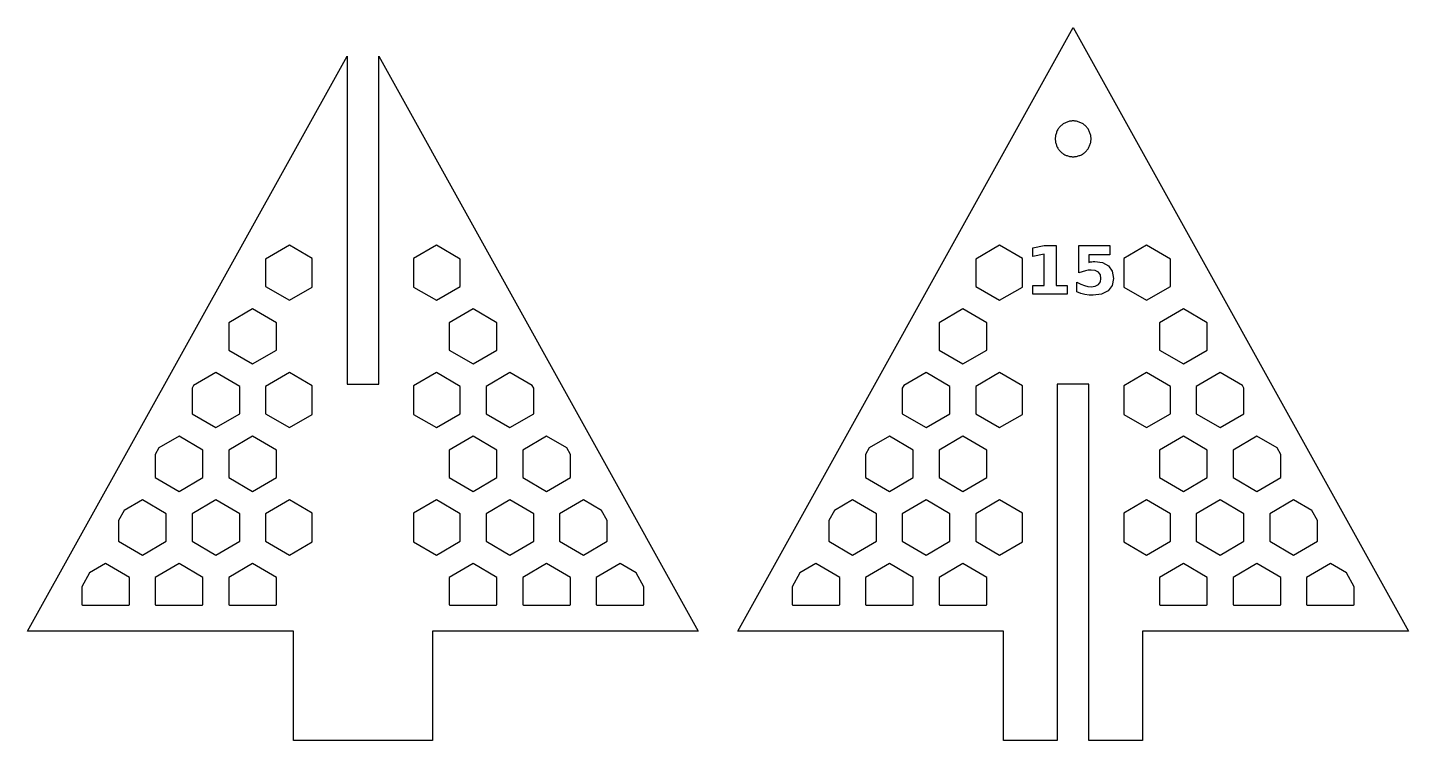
# Model space of a CAD drawing. Header units: millimetres. Extents: x -34 to 105, y -34 to 38.
import ezdxf

# ---------------------------------------------------------------- set-up
doc = ezdxf.new("R2010")
doc.units = ezdxf.units.MM
doc.layers.add('CUT', color=1, linetype='Continuous')
doc.layers.add('ENGRAVE', color=7, linetype='Continuous')

msp = doc.modelspace()

# ---------------------------------------------------------------- linework, layer by layer
at = {"layer": 'CUT'}
for points in [[(37.75, -23.25), (71.5, 37.5), (105.25, -23.25), (78.5, -23.25), (78.5, -34.25), (73.09, -34.25), (73.09, 1.62), (69.91, 1.62), (69.91, -34.25), (64.5, -34.25), (64.5, -23.25), (37.75, -23.25)], [(-7, -23.25), (-33.75, -23.25), (-1.59, 34.64), (-1.59, 1.62), (1.59, 1.62), (1.59, 34.64), (33.75, -23.25), (7, -23.25), (7, -34.25), (-7, -34.25), (-7, -23.25)], [(73.3, 26.39), (73.29, 26.48), (73.28, 26.56), (73.27, 26.65), (73.25, 26.74), (73.22, 26.82), (73.19, 26.91), (73.16, 26.99), (73.13, 27.07), (73.09, 27.15), (73.04, 27.23), (73, 27.3), (72.95, 27.37), (72.89, 27.44), (72.83, 27.51), (72.77, 27.57), (72.71, 27.63), (72.64, 27.69), (72.57, 27.75), (72.5, 27.8), (72.43, 27.84), (72.35, 27.89), (72.27, 27.93), (72.19, 27.96), (72.11, 27.99), (72.02, 28.02), (71.94, 28.05), (71.85, 28.07), (71.76, 28.08), (71.68, 28.09), (71.59, 28.1), (71.5, 28.1), (71.41, 28.1), (71.32, 28.09), (71.24, 28.08), (71.15, 28.07), (71.06, 28.05), (70.98, 28.02), (70.89, 27.99), (70.81, 27.96), (70.73, 27.93), (70.65, 27.89), (70.57, 27.84), (70.5, 27.8), (70.43, 27.75), (70.36, 27.69), (70.29, 27.63), (70.23, 27.57), (70.17, 27.51), (70.11, 27.44), (70.05, 27.37), (70, 27.3), (69.96, 27.23), (69.91, 27.15), (69.87, 27.07), (69.84, 26.99), (69.81, 26.91), (69.78, 26.82), (69.75, 26.74), (69.73, 26.65), (69.72, 26.56), (69.71, 26.48), (69.7, 26.39), (69.7, 26.3), (69.7, 26.21), (69.71, 26.12), (69.72, 26.04), (69.73, 25.95), (69.75, 25.86), (69.78, 25.78), (69.81, 25.69), (69.84, 25.61), (69.87, 25.53), (69.91, 25.45), (69.96, 25.37), (70, 25.3), (70.05, 25.23), (70.11, 25.16), (70.17, 25.09), (70.23, 25.03), (70.29, 24.97), (70.36, 24.91), (70.43, 24.85), (70.5, 24.8), (70.57, 24.76), (70.65, 24.71), (70.73, 24.67), (70.81, 24.64), (70.89, 24.61), (70.98, 24.58), (71.06, 24.55), (71.15, 24.53), (71.24, 24.52), (71.32, 24.51), (71.41, 24.5), (71.5, 24.5), (71.59, 24.5), (71.68, 24.51), (71.76, 24.52), (71.85, 24.53), (71.94, 24.55), (72.02, 24.58), (72.11, 24.61), (72.19, 24.64), (72.27, 24.67), (72.35, 24.71), (72.43, 24.76), (72.5, 24.8), (72.57, 24.85), (72.64, 24.91), (72.71, 24.97), (72.77, 25.03), (72.83, 25.09), (72.89, 25.16), (72.95, 25.23), (73, 25.3), (73.04, 25.37), (73.09, 25.45), (73.13, 25.53), (73.16, 25.61), (73.19, 25.69), (73.22, 25.78), (73.25, 25.86), (73.27, 25.95), (73.28, 26.04), (73.29, 26.12), (73.3, 26.21), (73.3, 26.3), (73.3, 26.39)], [(-7.4, 15.59), (-9.8, 14.2), (-9.8, 11.43), (-7.4, 10.05), (-5.09, 11.38), (-5.09, 14.25), (-7.4, 15.59)], [(7.4, 15.59), (5.09, 14.25), (5.09, 11.38), (7.4, 10.05), (9.8, 11.43), (9.8, 14.2), (7.4, 15.59)], [(61.7, 14.2), (61.7, 11.43), (64.1, 10.05), (66.41, 11.38), (66.41, 14.25), (64.1, 15.59), (61.7, 14.2)], [(76.59, 14.25), (76.59, 11.38), (78.9, 10.05), (81.3, 11.43), (81.3, 14.2), (78.9, 15.59), (76.59, 14.25)], [(-11.1, 9.18), (-13.5, 7.79), (-13.5, 5.02), (-11.1, 3.64), (-8.7, 5.02), (-8.7, 7.79), (-11.1, 9.18)], [(11.1, 9.18), (8.7, 7.79), (8.7, 5.02), (11.1, 3.64), (13.5, 5.02), (13.5, 7.79), (11.1, 9.18)], [(58, 7.79), (58, 5.02), (60.4, 3.64), (62.8, 5.02), (62.8, 7.79), (60.4, 9.18), (58, 7.79)], [(80.2, 7.79), (80.2, 5.02), (82.6, 3.64), (85, 5.02), (85, 7.79), (82.6, 9.18), (80.2, 7.79)], [(-17.2, 1.19), (-17.2, -1.39), (-14.8, -2.77), (-12.4, -1.39), (-12.4, 1.39), (-14.8, 2.77), (-17.04, 1.48), (-17.2, 1.19)], [(-7.4, 2.77), (-9.8, 1.39), (-9.8, -1.39), (-7.4, -2.77), (-5.09, -1.44), (-5.09, 1.44), (-7.4, 2.77)], [(7.4, 2.77), (5.09, 1.44), (5.09, -1.44), (7.4, -2.77), (9.8, -1.39), (9.8, 1.39), (7.4, 2.77)], [(12.4, 1.39), (12.4, -1.39), (14.8, -2.77), (17.2, -1.39), (17.2, 1.19), (17.04, 1.48), (14.8, 2.77), (12.4, 1.39)], [(54.3, -1.39), (56.7, -2.77), (59.1, -1.39), (59.1, 1.39), (56.7, 2.77), (54.46, 1.48), (54.3, 1.19), (54.3, -1.39)], [(61.7, 1.39), (61.7, -1.39), (64.1, -2.77), (66.41, -1.44), (66.41, 1.44), (64.1, 2.77), (61.7, 1.39)], [(76.59, 1.44), (76.59, -1.44), (78.9, -2.77), (81.3, -1.39), (81.3, 1.39), (78.9, 2.77), (76.59, 1.44)], [(83.9, -1.39), (86.3, -2.77), (88.7, -1.39), (88.7, 1.19), (88.54, 1.48), (86.3, 2.77), (83.9, 1.39), (83.9, -1.39)], [(-20.53, -4.81), (-20.9, -5.47), (-20.9, -7.79), (-18.5, -9.18), (-16.1, -7.79), (-16.1, -5.02), (-18.5, -3.64), (-20.53, -4.81)], [(-13.5, -5.02), (-13.5, -7.79), (-11.1, -9.18), (-8.7, -7.79), (-8.7, -5.02), (-11.1, -3.64), (-13.5, -5.02)], [(8.7, -5.02), (8.7, -7.79), (11.1, -9.18), (13.5, -7.79), (13.5, -5.02), (11.1, -3.64), (8.7, -5.02)], [(18.5, -3.64), (16.1, -5.02), (16.1, -7.79), (18.5, -9.18), (20.9, -7.79), (20.9, -5.47), (20.53, -4.81), (18.5, -3.64)], [(50.6, -5.47), (50.6, -7.79), (53, -9.18), (55.4, -7.79), (55.4, -5.02), (53, -3.64), (50.97, -4.81), (50.6, -5.47)], [(58, -7.79), (60.4, -9.18), (62.8, -7.79), (62.8, -5.02), (60.4, -3.64), (58, -5.02), (58, -7.79)], [(80.2, -7.79), (82.6, -9.18), (85, -7.79), (85, -5.02), (82.6, -3.64), (80.2, -5.02), (80.2, -7.79)], [(87.6, -5.02), (87.6, -7.79), (90, -9.18), (92.4, -7.79), (92.4, -5.47), (92.03, -4.81), (90, -3.64), (87.6, -5.02)], [(-24.03, -11.1), (-24.6, -12.13), (-24.6, -14.2), (-22.2, -15.59), (-19.8, -14.2), (-19.8, -11.43), (-22.2, -10.05), (-24.03, -11.1)], [(-17.2, -11.43), (-17.2, -14.2), (-14.8, -15.59), (-12.4, -14.2), (-12.4, -11.43), (-14.8, -10.05), (-17.2, -11.43)], [(-7.4, -10.05), (-9.8, -11.43), (-9.8, -14.2), (-7.4, -15.59), (-5.09, -14.25), (-5.09, -11.38), (-7.4, -10.05)], [(5.09, -11.38), (5.09, -14.25), (7.4, -15.59), (9.8, -14.2), (9.8, -11.43), (7.4, -10.05), (5.09, -11.38)], [(14.8, -10.05), (12.4, -11.43), (12.4, -14.2), (14.8, -15.59), (17.2, -14.2), (17.2, -11.43), (14.8, -10.05)], [(22.2, -10.05), (19.8, -11.43), (19.8, -14.2), (22.2, -15.59), (24.6, -14.2), (24.6, -12.13), (24.03, -11.1), (22.2, -10.05)], [(46.9, -12.13), (46.9, -14.2), (49.3, -15.59), (51.7, -14.2), (51.7, -11.43), (49.3, -10.05), (47.47, -11.1), (46.9, -12.13)], [(54.3, -14.2), (56.7, -15.59), (59.1, -14.2), (59.1, -11.43), (56.7, -10.05), (54.3, -11.43), (54.3, -14.2)], [(61.7, -11.43), (61.7, -14.2), (64.1, -15.59), (66.41, -14.25), (66.41, -11.38), (64.1, -10.05), (61.7, -11.43)], [(76.59, -14.25), (78.9, -15.59), (81.3, -14.2), (81.3, -11.43), (78.9, -10.05), (76.59, -11.38), (76.59, -14.25)], [(83.9, -11.43), (83.9, -14.2), (86.3, -15.59), (88.7, -14.2), (88.7, -11.43), (86.3, -10.05), (83.9, -11.43)], [(91.3, -11.43), (91.3, -14.2), (93.7, -15.59), (96.1, -14.2), (96.1, -12.13), (95.53, -11.1), (93.7, -10.05), (91.3, -11.43)], [(-28.3, -20.61), (-28.23, -20.65), (-23.57, -20.65), (-23.5, -20.61), (-23.5, -17.84), (-25.9, -16.45), (-27.52, -17.39), (-28.3, -18.79), (-28.3, -20.61)], [(-20.9, -17.84), (-20.9, -20.61), (-20.83, -20.65), (-16.17, -20.65), (-16.1, -20.61), (-16.1, -17.84), (-18.5, -16.45), (-20.9, -17.84)], [(-13.5, -17.84), (-13.5, -20.61), (-13.43, -20.65), (-8.77, -20.65), (-8.7, -20.61), (-8.7, -17.84), (-11.1, -16.45), (-13.5, -17.84)], [(8.7, -20.61), (8.77, -20.65), (13.43, -20.65), (13.5, -20.61), (13.5, -17.84), (11.1, -16.45), (8.7, -17.84), (8.7, -20.61)], [(16.1, -17.84), (16.1, -20.61), (16.17, -20.65), (20.83, -20.65), (20.9, -20.61), (20.9, -17.84), (18.5, -16.45), (16.1, -17.84)], [(23.5, -17.84), (23.5, -20.61), (23.57, -20.65), (28.23, -20.65), (28.3, -20.61), (28.3, -18.79), (27.52, -17.39), (25.9, -16.45), (23.5, -17.84)], [(43.27, -20.65), (47.93, -20.65), (48, -20.61), (48, -17.84), (45.6, -16.45), (43.98, -17.39), (43.2, -18.79), (43.2, -20.61), (43.27, -20.65)], [(50.6, -20.61), (50.67, -20.65), (55.33, -20.65), (55.4, -20.61), (55.4, -17.84), (53, -16.45), (50.6, -17.84), (50.6, -20.61)], [(58, -20.61), (58.07, -20.65), (62.73, -20.65), (62.8, -20.61), (62.8, -17.84), (60.4, -16.45), (58, -17.84), (58, -20.61)], [(80.27, -20.65), (84.93, -20.65), (85, -20.61), (85, -17.84), (82.6, -16.45), (80.2, -17.84), (80.2, -20.61), (80.27, -20.65)], [(87.6, -20.61), (87.67, -20.65), (92.33, -20.65), (92.4, -20.61), (92.4, -17.84), (90, -16.45), (87.6, -17.84), (87.6, -20.61)], [(95, -20.61), (95.07, -20.65), (99.73, -20.65), (99.8, -20.61), (99.8, -18.79), (99.02, -17.39), (97.4, -16.45), (95, -17.84), (95, -20.61)]]:
    msp.add_lwpolyline(points, close=True, dxfattribs=at)
at = {"layer": 'ENGRAVE'}
for points in [[(67.46, 11.53), (68.58, 11.53), (68.58, 14.7), (67.43, 14.47), (67.43, 15.33), (68.57, 15.56), (69.78, 15.56), (69.78, 11.53), (70.89, 11.53), (70.89, 10.66), (67.46, 10.66), (67.46, 11.53)], [(75.21, 15.56), (75.21, 14.63), (73.08, 14.63), (73.08, 13.87), (73.22, 13.91), (73.37, 13.93), (73.52, 13.95), (73.67, 13.96), (74.47, 13.84), (75.07, 13.51), (75.44, 12.97), (75.57, 12.26), (75.43, 11.55), (75.02, 11.01), (74.37, 10.67), (73.51, 10.56), (73.1, 10.58), (72.69, 10.64), (72.28, 10.75), (71.87, 10.89), (71.87, 11.88), (72.26, 11.68), (72.63, 11.54), (72.98, 11.45), (73.31, 11.42), (73.72, 11.48), (74.04, 11.65), (74.24, 11.91), (74.3, 12.26), (74.24, 12.6), (74.04, 12.87), (73.72, 13.04), (73.31, 13.09), (73.03, 13.07), (72.73, 13.02), (72.41, 12.93), (72.07, 12.8), (72.07, 15.56), (75.21, 15.56)]]:
    msp.add_lwpolyline(points, close=True, dxfattribs=at)

doc.saveas('drawing.dxf')
